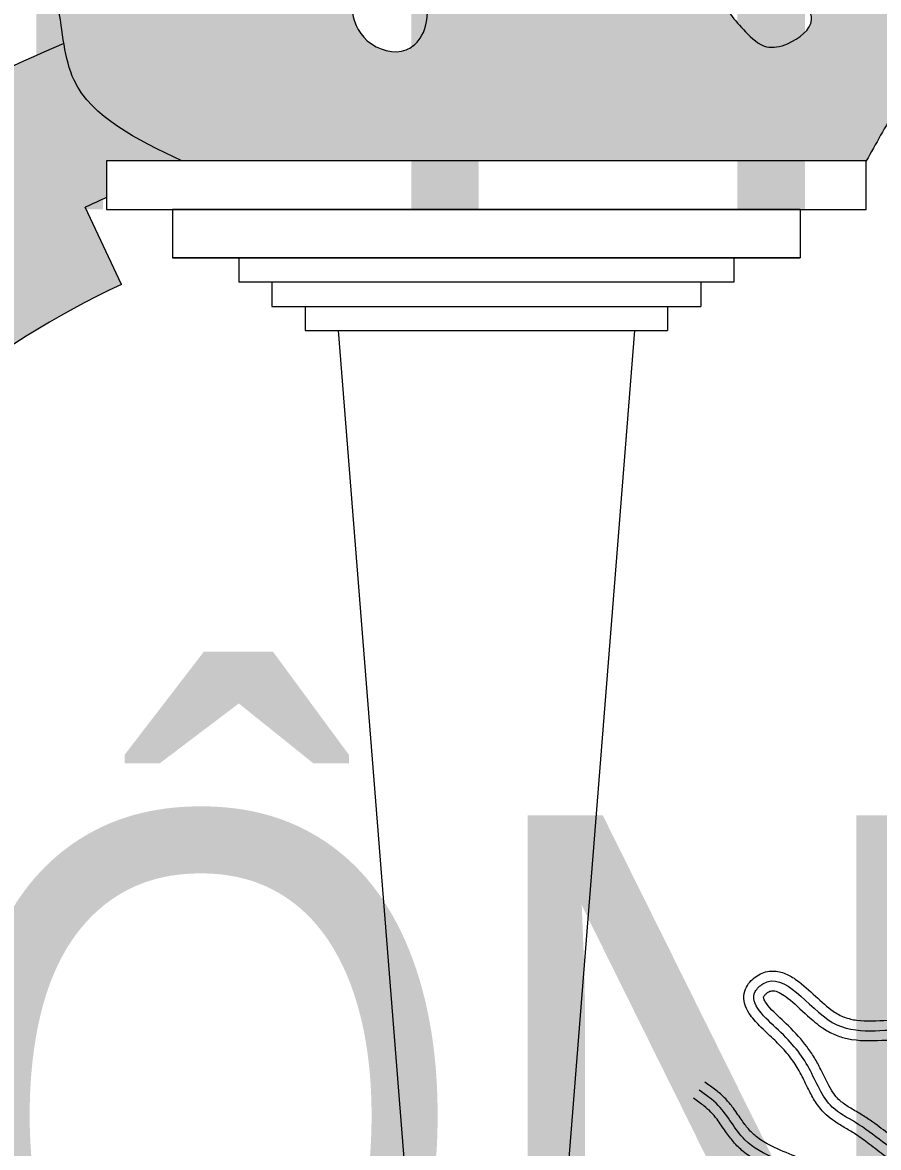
# Model space of a CAD drawing. Header units: inches. Extents: x 1604615 to 1925968, y -294302 to 52467.
# Drawn here: x 1825041 to 1825606, y -260140 to -259397 of the extents above; entities that cross this region are included whole.
import ezdxf

# ---------------------------------------------------------------- set-up
doc = ezdxf.new("R2010")
doc.units = ezdxf.units.IN
doc.header["$LTSCALE"] = 20
doc.header["$MEASUREMENT"] = 0
doc.layers.get('0').update_dxf_attribs({"lineweight": 13})

# ---------------------------------------------------------------- blocks, each defined once
blk = doc.blocks.new('logo DHCT')
h = blk.add_hatch(color=4)
h.set_gradient(color1=(244, 128, 11), one_color=1, tint=1, name='HEMISPHERICAL')
edge = h.paths.add_edge_path()
edge.add_spline(control_points=[(1291.256971102779, 565.8314630986393), (1291.397743773495, 566.0736494978144), (1291.782503929818, 566.7979313616345), (1291.717735514706, 568.0796190849644), (1291.751525743276, 569.6240239000379), (1291.67731970597, 570.9780644276473), (1290.794429601739, 571.9824424088104), (1290.098363126656, 573.2572894307143), (1289.425765793979, 574.7822218471147), (1289.000001375501, 576.6626312993885), (1287.813902719431, 578.3259101321739), (1289.553874777552, 582.3702724232292), (1287.568216538287, 580.8842896512517), (1286.26123242114, 580.8209310791779), (1285.917517365319, 579.4325219462073), (1285.497744688046, 578.1366692566185), (1284.809577011365, 576.8167441246255), (1284.892824014956, 574.888371283874), (1286.561241074657, 573.849515660871), (1287.119388926868, 571.9704428798636), (1287.033716564605, 570.4703621849048), (1287.988915002036, 569.1713637031421), (1286.829013075251, 568.2850816507039), (1285.690568887715, 568.0486413034132), (1284.685580018392, 569.0083004468709), (1283.782987507075, 570.1203337866448), (1283.241067424806, 571.7483813675678), (1282.967822520561, 573.3423306234629), (1283.195205817591, 574.8429743558756), (1283.798721201301, 576.1963796599746), (1284.159213905514, 577.7146870519334), (1284.516712144731, 578.9503168333399), (1286.0904004224, 580.5842373873777), (1285.136112447258, 580.5693116137456), (1284.683308512705, 580.3280886550563), (1283.898134074461, 580.1916348126927), (1283.089071944571, 579.7686888467185), (1281.610651458337, 579.1157612767124), (1282.005564652899, 577.0193257404435), (1280.814081297173, 575.6399162250987), (1280.906949273065, 574.0970384498735), (1281.277569780501, 572.9037123193618), (1281.230286820781, 571.6496969266398), (1280.526091938015, 571.172911440204), (1279.993384326339, 570.9788694595077), (1279.004643429086, 571.0498708669663), (1279.449986670249, 572.3484141145295), (1279.300176810161, 573.3302185496996), (1279.408595661329, 574.4834994496748), (1278.980448921942, 575.8117245824574), (1278.940734846658, 577.2386665276676), (1278.139646040449, 578.5518478853141), (1278.634489798927, 579.8162719644074), (1279.462259730125, 580.8390801978805), (1279.818817540418, 582.3457673758796), (1280.534868713292, 583.4986367966642), (1281.769009122688, 586.0416558502827), (1280.597858705323, 585.6363496252307), (1279.927264644272, 584.9017387808997), (1278.6557804175, 584.9420484991549), (1277.826033184951, 583.9780679302194), (1277.105922928427, 583.2884731995721), (1276.230309853214, 582.4668277170933), (1275.316935400685, 581.2854489586437), (1276.233620074446, 579.939642144014), (1275.826601987598, 578.6118775053453), (1276.394073930213, 577.3122111601738), (1276.168183441313, 576.2275600825415), (1276.857069110076, 574.6695784661672), (1275.556056268309, 574.8340391699262), (1274.854705750402, 575.2150204959482), (1274.108418184739, 575.9697975476024), (1273.499638397177, 577.1529501614775), (1273.529935781886, 578.8025048895051), (1273.480152021391, 580.4632581485225), (1272.899995028158, 582.5041462693478), (1273.678698361739, 584.6756176124388), (1274.63816244232, 586.1485824503711), (1276.447431493908, 588.5100388159631), (1274.433030065704, 587.1069606144199), (1273.247782334125, 587.0394719924429), (1273.02960752678, 586.045762356325), (1272.635582454371, 585.3614877562063), (1271.567130969298, 584.9881823858775), (1271.285121915684, 583.7464923164932), (1270.539813717829, 582.600254661028), (1270.305850671179, 581.296984330065), (1270.729241886737, 579.8564969969268), (1271.181488372984, 578.3615686552205), (1271.604964733501, 576.443069440518), (1270.347452627634, 575.1320650370812), (1270.694683553314, 573.4932521296632), (1271.246964808993, 572.2133807710263), (1271.695594940023, 570.7745171493493), (1271.883741815956, 569.5358266626529), (1271.571138612292, 568.5029597965615), (1270.646876751537, 567.7888935210276), (1269.153681016579, 568.2198607956286), (1268.497915160484, 569.6978065155067), (1269.064752707647, 571.1032783455357), (1269.101037262079, 572.8996114056183), (1269.801539956257, 574.8032786120252), (1269.059957659264, 576.8672329427714), (1269.71257630083, 578.657319161621), (1268.516229914551, 580.1720362407216), (1269.09681151633, 581.5019960285224), (1269.21510334228, 583.133903212015), (1267.445429952144, 584.4983515775093), (1267.885913062556, 586.5860033136678), (1268.725828128991, 590.839362894337), (1267.596575963396, 588.0487165695133), (1266.250930704918, 587.2588380774469), (1265.984261176463, 585.4099540118425), (1265.07569595045, 583.8620927702066), (1265.143656887041, 581.6448309356658), (1266.083272276226, 579.7252378833191), (1265.671471937745, 577.6384180844987), (1265.156574499864, 576.0749519284768), (1266.031552575915, 574.8017566456197), (1265.911483269227, 573.3287759345578), (1265.452286923002, 572.0491326035251), (1264.150922983478, 570.8852510850338), (1262.94078840549, 571.8472097988581), (1261.550374406149, 572.6621513669365), (1262.363428118149, 573.8554464425783), (1263.22292125025, 574.4921813960516), (1263.919355042043, 575.6942965903124), (1265.313041523157, 576.6955465084559), (1264.96359998538, 578.5408658762794), (1264.806612681537, 580.1400207985446), (1264.406142776154, 581.4966480078938), (1262.858290148006, 583.9786467806764), (1263.388683652131, 580.6855322708095), (1262.877769447049, 578.8207690777199), (1260.534525602832, 577.2638230658672), (1258.771172817489, 575.2348404219968), (1255.611942527567, 573.2868451927272), (1256.5016082365, 570.4656952031186), (1256.688930862872, 568.8339405252166), (1256.77393379436, 568.3212250985221)], knot_values=[7.200196502267744, 7.200196502267744, 7.200196502267744, 7.200196502267744, 8.030576183743818, 9.644933403588112, 10.88308528127735, 12.77715700102448, 13.39643635307428, 14.84070363418004, 17.11731679019002, 18.41008453240417, 20.48577240613849, 23.71449316377834, 24.82273821323773, 26.15731934230277, 27.37694044323601, 28.55166318292976, 30.39249605070867, 31.76009041553704, 33.86939070087942, 35.71022356865802, 37.33879322559616, 38.39679097716044, 39.79824395853592, 40.67452932691947, 41.74027754987753, 43.59811301489657, 45.04748740320173, 46.79852693037873, 48.42709168060509, 49.48508943216967, 51.2879917323009, 52.78428673960386, 54.44574357135778, 54.56967382194151, 55.47181960717799, 55.98276070107644, 56.9264398881306, 58.2665544969523, 60.28217977319781, 62.16834233660154, 63.40649421429077, 64.66920661486802, 66.05354417042992, 66.67298213399934, 67.06483932862662, 67.81864999742695, 68.93298619089248, 70.04732238435801, 71.03784289360075, 72.30055841307117, 74.19463188189795, 75.25262650218204, 76.66442584239365, 77.83279543780264, 79.28216516096109, 80.94362598061116, 83.10606724379252, 83.49792443841952, 84.11736240198894, 86.11923501674849, 86.64477726077786, 87.87104739290959, 89.0973112213303, 90.37234133247081, 91.78413588337152, 93.26991912950724, 94.29098019882055, 95.78192230130875, 96.90312379736692, 97.77061773001527, 98.60180328425064, 99.47771122675195, 100.8622560656001, 102.4766189193656, 104.3379739206209, 105.8442846223332, 108.7875115699995, 110.4022833309036, 112.2927146646756, 113.7899082914593, 115.0102753567735, 115.6771283537145, 116.5702211558842, 117.2926680710153, 118.8443861723214, 119.9520278975126, 121.4583420298845, 122.5999091820729, 124.4028091590551, 126.2641641603104, 128.0372066539008, 129.1584120991879, 130.9992496417999, 132.2920126292109, 133.6596061865864, 134.7176008068713, 135.3370387704408, 136.9903712422385, 138.486670768385, 139.6282379205734, 141.3792787090438, 143.8833309127355, 145.3896450451074, 147.7421331162622, 148.9617496812234, 150.5903193381607, 151.7046555316271, 153.6629221753249, 156.1392259307025, 158.8884119694659, 160.592752079401, 161.8509603901772, 163.7506853312952, 165.6504102724124, 167.2066552669907, 170.1729195962689, 171.7449985857631, 173.537426495701, 174.7348123758547, 176.0687352384812, 177.7621246690596, 178.8743819734002, 180.5688307197699, 181.8270453342507, 182.8214792997201, 184.0796876104964, 185.1916584213644, 186.9286915642591, 188.7072537262469, 190.2793265398977, 191.685540287477, 193.5986056743802, 195.3771728009103, 197.912180444993, 199.9629532765491, 203.2696468641203, 206.4151784940367, 209.535613134684, 211.0799681313535, 211.0799681313535, 211.0799681313535, 211.0799681313535], degree=3, periodic=0)
edge.add_spline(control_points=[(1256.77393379436, 568.3212250985221), (1256.864141753243, 567.7771143093948), (1257.374180776207, 565.5227791709956), (1259.783974871292, 564.3662139319965), (1261.645247438314, 563.4729080866089)], knot_values=[0, 0, 0, 0, 1.638921265443163, 7.200196502267747, 7.200196502267747, 7.200196502267747, 7.200196502267747], degree=3, periodic=0)
edge.add_line((1261.645247438314, 563.4729080866088), (1289.905808840446, 563.4729080866089))
edge.add_spline(control_points=[(1289.905808840446, 563.4729080866089), (1290.280361145355, 564.1429749566573), (1290.654913450263, 564.8130418267059), (1291.051849434985, 565.4847832482064)], knot_values=[211.4778790938634, 211.4778790938634, 211.4778790938634, 211.4778790938634, 213.7946137195222, 213.7946137195222, 213.7946137195222, 213.7946137195222], degree=3, periodic=0)
edge.add_arc((1297.383195487083, 568.4419998997688), 6.987923379351802, 202.4258290582619, 205.0361260618594, ccw=False)
edge.add_arc((1292.233342323831, 558.9120865086284), 6.987923379351802, 98.03179792304093, 100.80163869299508, ccw=False)
h = blk.add_hatch(color=4)
edge = h.paths.add_edge_path()
edge.add_line((1241.800541823792, 549.979435636923), (1245.277616620931, 547.3189090448564))
edge.add_arc((1275.560677030542, 523.567017033218), 38.48657066958108, 115.2385236774034, 141.8918701224186, ccw=False)
edge.add_line((1259.150481710969, 558.3796815603428), (1257.651094046275, 561.5604895123888))
edge.add_arc((1275.560677030524, 523.5670170332263), 42.00306076578921, 113.9202647406212, 115.23852367738559, ccw=False)
edge.add_line((1258.529909329445, 561.9624603202424), (1258.529909329445, 563.4729080866088))
edge.add_line((1258.529909329445, 563.4729080866088), (1261.645247438315, 563.4729080866088))
edge.add_spline(control_points=[(1261.645247438314, 563.4729080866089), (1259.783974871292, 564.3662139319965), (1257.374180776207, 565.5227791709956), (1256.864141753243, 567.7771143093948), (1256.77393379436, 568.3212250985221)], knot_values=[0, 0, 0, 0, 5.561275236824584, 7.200196502267747, 7.200196502267747, 7.200196502267747, 7.200196502267747], degree=3, periodic=0)
edge.add_arc((1275.560677030537, 523.5670170332183), 48.53741712302523, 112.7714959483943, 121.3591698831544)
edge.add_line((1250.301744863886, 565.0141786582931), (1253.702232029519, 559.4343489082422))
edge.add_arc((1275.560677030531, 523.5670170332284), 42.00306076579001, 121.3591698831548, 135.9571961743134)
edge.add_line((1245.368009890169, 552.7673588916032), (1239.975648776401, 557.8921259181616))
edge.add_arc((1275.158653897169, 524.4550654665215), 48.53741712302545, 136.4574990775329, 163.8591698831563)
edge.add_line((1228.534519131308, 537.9484311811764), (1234.81129959194, 536.1318849934296))
edge.add_arc((1275.158653897157, 524.4550654665235), 42.00306076578993, 163.8591698831546, 178.4571961743132)
edge.add_line((1233.170819658169, 525.5859454839838), (1225.732911597637, 525.7212937047082))
edge.add_arc((1274.262294526634, 524.8382005582457), 48.53741712302548, 178.9574990775328, 206.3591698831562)
edge.add_line((1230.771390870786, 503.2877444105832), (1236.626359668666, 506.1889774896448))
edge.add_arc((1274.262294526623, 524.8382005582398), 42.00306076579009, 206.3591698831557, 220.957196174314)
edge.add_line((1242.541604454693, 497.3054031149143), (1236.966363475846, 492.3802144397907))
edge.add_arc((1273.342586760938, 524.5151057650728), 48.53741712302524, 221.4574990775332, 248.8591698831567)
edge.add_line((1255.837006281101, 479.2444142192339), (1258.193697425283, 485.3389872029727))
edge.add_arc((1273.342586760935, 524.5151057650618), 42.00306076579039, 248.8591698831555, 263.4571961743138)
edge.add_line((1268.556529203899, 482.7856105997064), (1267.773439622513, 475.3878023996174))
edge.add_arc((1272.882786747202, 523.6555497360533), 48.53741712302576, 263.9574990775325, 272.1355964418185)
edge.add_arc((1281.18802362134, 477.7260269436895), 6.987923379351777, 175.9143334944353, 201.615484181759, ccw=False)
edge.add_arc((1281.18802362134, 478.7217768947974), 6.987923379351775, 163.5896056109025, 184.0856665055647, ccw=False)
edge.add_line((1274.484769111668, 480.695973474232), (1274.448012302367, 481.6816628221979))
edge.add_arc((1272.882786747203, 523.655549736053), 42.00306076580166, 270.07814528328885, 272.13559644181714, ccw=False)
edge.add_line((1272.940074388506, 481.6525280373492), (1272.934103024978, 486.0307029122046))
edge.add_arc((1273.342586760937, 524.5151057650761), 38.48657066958101, 242.7385236774031, 269.3918701224185, ccw=False)
edge.add_line((1255.713737026959, 490.3034150883279), (1254.103001790776, 487.1775176818617))
edge.add_arc((1273.342586760939, 524.5151057650727), 42.00306076580199, 227.5781452832896, 242.73852367739778, ccw=False)
edge.add_line((1245.007993490638, 493.5085268195924), (1247.961443012321, 496.7404901261397))
edge.add_arc((1274.262294526635, 524.8382005582497), 38.48657066958111, 200.2385236774038, 226.8918701224193, ccw=False)
edge.add_line((1238.151859936555, 511.5245746201276), (1234.852475673496, 510.3081182577735))
edge.add_arc((1274.262294526633, 524.8382005582451), 42.00306076580128, 185.0781452832898, 200.238523677398, ccw=False)
edge.add_line((1232.42409995348, 521.120326359916), (1236.785094112503, 521.507858083699))
edge.add_arc((1275.15865389717, 524.4550654665172), 38.48657066958129, 157.7385236773935, 184.3918701224099, ccw=False)
edge.add_line((1239.540693539889, 539.0350867933826), (1236.286306290909, 540.3672527854844))
edge.add_arc((1275.158653897168, 524.455065466522), 42.0030607658012, 142.5781452832907, 157.7385236773989, ccw=False)
at = {"color": 4}
blk.add_line((1259.150481710969, 558.3796815603429), (1257.651094046275, 561.5604895123888), dxfattribs=at)
blk.add_lwpolyline([(1258.529909329445, 561.4720188281269), (1289.905808840446, 561.4720188281269), (1289.905808840446, 563.4729080866089), (1258.529909329445, 563.4729080866089)], close=True, dxfattribs=at)
for points in [[(1287.171942340754, 561.4720188281269), (1261.263775829137, 561.4720188281269)], [(1261.263775829137, 561.4720188281269), (1261.263775829137, 559.471129569645)], [(1287.171942340754, 561.4720188281269), (1287.171942340754, 559.471129569645)], [(1261.263775829137, 559.471129569645), (1287.171942340754, 559.471129569645)], [(1287.171942340754, 559.471129569645), (1261.263775829137, 559.471129569645)], [(1263.997642328829, 559.471129569645), (1263.997642328829, 558.470684940404)], [(1284.438075841062, 559.471129569645), (1284.438075841062, 558.470684940404)], [(1284.438075841062, 558.470684940404), (1263.997642328829, 558.470684940404)], [(1265.364575578675, 558.470684940404), (1265.364575578675, 557.470240311163)], [(1283.071142591216, 558.470684940404), (1283.071142591216, 557.470240311163)], [(1265.364575578675, 557.470240311163), (1283.071142591216, 557.470240311163)], [(1266.73150882852, 557.470240311163), (1266.73150882852, 556.469795681922)], [(1281.704209341371, 557.470240311163), (1281.704209341371, 556.469795681922)], [(1266.73150882852, 556.469795681922), (1281.704209341371, 556.469795681922)], [(1268.098442078366, 556.469795681922), (1271.436307520267, 514.494762679541)], [(1280.337276091525, 556.469795681922), (1276.999410649624, 514.494762679541)]]:
    blk.add_lwpolyline(points, dxfattribs=at)
for centre, radius, start, end in [((1275.560677030538, 523.5670170332189), 48.53741712302538, 112.7714959483981, 121.3591698831563), ((1275.560677030531, 523.5670170332284), 42.00306076579, 113.9202647406242, 115.2385236773882), ((1275.560677030539, 523.5670170332168), 38.48657066958112, 115.2385236774014, 141.8918701224118)]:
    blk.add_arc(centre, radius, start, end, dxfattribs=at)
for points in [[(1261.645247438314, 563.4729080866089), (1257.194763152686, 566.8077202077172), (1256.527190064305, 569.9202101968738), (1256.304662731273, 573.0327001860312), (1258.529909329445, 575.2559066119227), (1260.977674349934, 577.4791180023565), (1262.535338949009, 578.8130408649829), (1263.20291203739, 581.2585694228262), (1263.20291203739, 583.0371365493563), (1264.315530881118, 581.480891554778), (1264.760585547182, 580.1469637276093), (1264.983103969498, 578.590718733031), (1264.983103969498, 576.8121565710433), (1263.87048512577, 575.4782287438745), (1263.20291203739, 574.5889451806095), (1262.312820526694, 573.6996616173444), (1261.86776586063, 572.8103780540794), (1262.757866282042, 571.9210944908134), (1264.315530881118, 571.2541330595002), (1265.205631302531, 571.9210944908134), (1265.873204390911, 573.4773444499349), (1265.873204390911, 574.8112673125613), (1265.428158635563, 575.9228730077782), (1265.650677057878, 577.701435169766), (1265.873204390911, 579.2576851288866), (1265.205631302531, 582.1478529860913), (1265.205631302531, 583.7040979806695), (1265.873204390911, 585.4826651071996), (1266.54077747929, 587.2612322337307), (1267.430868989986, 588.1505157969957), (1268.311247819266, 589.6098678200831), (1267.939457067516, 586.8859376608013), (1267.939457067516, 584.4096339054238), (1269.054811501331, 582.8000399396085), (1269.054811501331, 581.685703746142), (1268.806959910881, 580.0761048157844), (1269.302672002498, 578.9617735868612), (1269.302672002498, 576.6092855157065), (1269.550523592947, 575.1235022695716), (1269.178741751915, 572.6472034787364), (1268.930881250748, 570.9137938286974), (1268.683029660299, 569.7994576352319), (1269.302672002498, 568.4374900733199), (1270.913738527928, 568.0660430206506), (1271.409450619544, 568.4374900733199), (1271.781232460577, 569.4280105825626), (1271.657311120711, 570.7899781444746), (1271.285520368961, 572.0281250576206), (1270.665878026762, 573.7615396722019), (1270.541956686896, 574.8758758656675), (1271.285520368961, 576.4854698314837), (1271.161599029095, 578.3426951657455), (1270.665878026762, 580.0761048157844), (1270.418026436312, 581.19044100925), (1270.665878026762, 582.6762242553848), (1271.161599029095, 583.6667447646275), (1271.905162711161, 585.0287073619972), (1272.524805053359, 585.4001544146665), (1273.020517144975, 586.1430435554628), (1273.268377646141, 586.7621219765786), (1274.383732079956, 587.2573797489283), (1275.74693810422, 587.8764581700441), (1274.755513920989, 586.2668592396856), (1273.888019988341, 584.9048966423168), (1273.144447395558, 582.0571458342699), (1273.392307896725, 580.5713675526765), (1273.516229236591, 578.7141422184147), (1273.640159487174, 577.1045432880571), (1274.259801829373, 575.8663963749102), (1274.879444171572, 575.2473179537944), (1275.623016764355, 574.8758758656675), (1276.490510697003, 574.8758758656675), (1276.36658044642, 575.9902070945907), (1276.242659106553, 577.4759903407264), (1275.994798605387, 578.4665108499682), (1275.994798605387, 579.952294096104), (1275.623016764355, 581.3142566934728), (1276.242659106553, 582.4285928869392), (1277.110153039202, 583.2952977119583), (1277.977655882567, 584.1620025369773), (1278.3494377236, 584.5334495896475), (1280.208364750197, 585.2763387304437), (1280.704076841813, 585.647785783113), (1281.075858682845, 585.7716014673358), (1280.58014659123, 583.6667447646275), (1279.836573998448, 582.1809615184927), (1279.340861906832, 580.818998921123), (1278.721219564633, 579.8284784118803), (1278.3494377236, 578.4665108499682), (1278.721219564633, 577.4759903407264), (1279.093010316382, 575.6187650064637), (1279.340861906832, 574.3806131287754), (1279.340861906832, 573.3900926195327), (1279.340861906832, 572.2757564260671), (1279.340861906832, 571.1614202326016), (1280.084434499614, 571.0376045483779), (1280.456216340647, 571.1614202326016), (1280.951928432263, 571.5328672852709), (1281.199788933429, 572.8948348471829), (1280.951928432263, 574.1329817603289), (1280.951928432263, 575.3711336380181), (1281.695501025045, 577.1045432880571), (1282.067282866077, 579.0855843065417), (1283.182637299892, 579.8284784118803), (1284.050140143258, 580.1999205000072), (1284.545852234874, 580.3237361842309), (1285.413346167522, 580.5713675526765), (1285.537276418106, 580.5713675526765), (1284.79371273604, 579.0855843065417), (1284.174070393841, 577.723621709172), (1283.678358302225, 575.9902070945907), (1283.306567550475, 574.9996865853489), (1283.058715960027, 573.3900926195327), (1283.306567550475, 571.6566829694937), (1283.802279642091, 570.2947154075816), (1284.917634075906, 568.8089371259891), (1285.785136919272, 568.1898587048734), (1286.652630851921, 568.3136743890971), (1287.644063945869, 569.3041948983398), (1287.27227319412, 570.2947154075816), (1287.02442160367, 571.9043143379401), (1286.404779261471, 573.6377239879791), (1285.04156432649, 575.2473179537944), (1284.917634075906, 576.6092855157065), (1285.537276418106, 578.3426951657455), (1285.909067169855, 579.457031359211), (1286.404779261471, 580.5713675526765), (1287.644063945869, 581.0666253250272), (1288.635488129101, 581.5618880619193), (1288.387627627935, 578.3426951657455), (1289.007269970133, 576.36165414726), (1289.379060721883, 575.1235022695716), (1290.246554654531, 573.0186455668634), (1290.990127247314, 571.7804986537164), (1291.361909088346, 571.2852359168244), (1291.733690929379, 569.4280105825626), (1291.733690929379, 568.1898587048734), (1291.609769589513, 566.5802647390581), (1291.11404858718, 565.5897442298153), (1289.905808840446, 563.4729080866089)], [(1243.95961297272, 526.0105118307117), (1249.368614164085, 523.1495404465984), (1251.277672883936, 519.6527948857154), (1254.141265419072, 519.0170207089448), (1258.913916674059, 518.3812514967155), (1260.822975393911, 517.7454773199449), (1260.822975393911, 514.8845059358325), (1260.186616546816, 513.9308471529473), (1259.232091642248, 513.295077940719), (1258.913916674059, 508.5267889908362), (1259.550266610437, 506.3015868189511), (1259.868441578627, 505.0300434299522), (1258.913916674059, 502.8048412580681), (1259.868441578627, 500.5796390861831), (1259.550266610437, 497.4007830959561), (1258.913916674059, 495.8113501363002), (1257.323032922396, 494.8576963179573), (1258.277557826964, 493.5861529289584), (1258.913916674059, 492.6324941460732), (1260.504800425722, 491.9967199693026), (1264.641092833614, 493.904037535073), (1266.231976585276, 495.1755809240719), (1269.095569120411, 495.1755809240719), (1272.277327713019, 496.4471243130718), (1274.822745279966, 498.354436914299), (1277.686337815101, 501.5332978690683), (1279.277221566764, 504.3942692531816), (1281.186280286616, 505.3479280360659), (1285.640747662697, 508.2089043847216), (1286.913456446169, 510.7519911627203), (1288.504340197832, 513.6129625468327), (1288.504340197832, 516.473933930946), (1291.049757764779, 519.6527948857154), (1293.913341389197, 517.7454773199449), (1297.095108892522, 517.7454773199449), (1298.049642707806, 518.3812514967155), (1297.413283860711, 519.6527948857154), (1296.776933924333, 520.2885640979437), (1295.186050172671, 520.6064536686006), (1293.595166421008, 521.2422228808289), (1291.686107701157, 522.1958816637141), (1289.458874013116, 523.7853096588276), (1288.504340197832, 524.4210838355982), (1287.549815293264, 526.0105118307117), (1286.277106509792, 527.5999398258252), (1285.322572694508, 529.189372785481), (1285.640747662697, 529.5072573915957), (1288.504340197832, 527.9178293964812), (1291.686107701157, 527.5999398258252), (1293.595166421008, 526.9641706135969), (1294.867875204482, 526.0105118307117), (1297.095108892522, 525.3747426184834), (1298.685992644184, 524.7389684417119), (1299.640526459469, 524.1031992294836), (1300.913226332225, 523.7853096588276), (1301.549585179321, 522.1958816637141), (1301.549585179321, 521.2422228808289), (1300.913226332225, 522.5137662698278), (1300.913226332225, 524.4210838355982), (1302.504110083887, 525.6926272245971), (1303.776818867361, 526.0105118307117), (1304.731352682645, 526.3283964368254), (1305.367702619023, 526.6462860074823), (1306.958586370685, 528.2357140025958)], [(1289.976810636399, 519.2124246675155), (1287.886061195318, 521.4997684401885), (1286.154209902368, 522.2862561912032), (1284.894680069183, 523.0727389776764), (1283.792593692826, 524.4884129578693), (1283.005394230123, 525.1175991870466)]]:
    blk.add_spline(points, degree=3, dxfattribs=at)
for points, knots in [([(1297.661421335302, 518.5068153649498), (1297.66198873344, 518.5129906169075), (1297.661045522359, 518.5467763646146), (1297.620511940293, 518.6598673593334), (1297.582473745063, 518.7359451060078), (1297.478575238562, 518.9031900029017), (1297.413275830686, 518.9946386913085), (1297.266305771733, 519.1868651603576), (1297.184004330307, 519.287974418108), (1296.972225898789, 519.5492219011398), (1296.860325299735, 519.6875129114765), (1296.694288841836, 519.8505503418327), (1296.634381780397, 519.8984745716419), (1296.517448607516, 519.9687316590555), (1296.448662178002, 519.9980038867271), (1296.283251946537, 520.0476971326549), (1296.187773564421, 520.0674107203935), (1295.86176208138, 520.1170060094688), (1295.600167665598, 520.1326145785979), (1295.155059344416, 520.1941397290133), (1294.979071845976, 520.2296505270285), (1294.650937730332, 520.3224939827261), (1294.494495905038, 520.3786187215088), (1294.043400557378, 520.5621127504284), (1293.766684792964, 520.7040530250862), (1293.29021970924, 520.9377426724126), (1293.080441077138, 521.0351030045216), (1292.650310008082, 521.2343508457924), (1292.432343819882, 521.33540106809), (1291.949144712587, 521.5745153033029), (1291.683046264306, 521.7165253463996), (1291.168874883226, 522.0380819557722), (1290.927238672464, 522.2119531021709), (1290.466833299823, 522.5578567740303), (1290.247529284149, 522.729801271589), (1289.845524209186, 523.0329430802759), (1289.66270767812, 523.166225043853), (1289.340443426237, 523.3808057307581), (1289.204499571212, 523.4635087831715), (1288.90766816912, 523.6366691088916), (1288.749973030079, 523.7270389628953), (1288.477866841231, 523.9106239082415), (1288.363288457871, 523.9965333458974), (1288.098508499137, 524.2395248394047), (1287.966551175776, 524.4025312715711), (1287.741544064737, 524.7354664936539), (1287.646367956137, 524.9072326154226), (1287.450240141794, 525.2890339488429), (1287.353995267473, 525.4977191347415), (1287.152384337227, 525.896372168434), (1287.045952780201, 526.0793530080634), (1286.802923992259, 526.4345558586721), (1286.668082411202, 526.604898465299), (1286.378778730301, 526.9282189699105), (1286.231074099934, 527.0794021915511), (1285.893203135985, 527.4035427554423), (1285.693053404178, 527.5818202183315), (1285.344419025757, 527.9336048402921), (1285.1942562421, 528.0993414209313), (1284.991838566697, 528.411929259932), (1284.922527371146, 528.5478067184724), (1284.850757537538, 528.8303176597076), (1284.840281547582, 528.9721785532168), (1284.888838804112, 529.2298602035642), (1284.936566587498, 529.345355318076), (1285.062621836897, 529.5418503468197), (1285.136783029257, 529.6237739755054), (1285.296219069605, 529.7681627150811), (1285.381895415884, 529.8303004295618), (1285.651117578523, 529.9824774399376), (1285.849206061564, 530.0348504744205), (1286.230919012393, 530.0383192880026), (1286.410767452383, 529.9929763751451), (1286.738144959352, 529.8562321593804), (1286.888110656595, 529.7649350353591), (1287.306126095195, 529.4665539344735), (1287.559731161043, 529.2279359614504), (1288.05854686316, 528.7669988567378), (1288.303164920117, 528.5448122767276), (1288.698072934995, 528.2680072989446), (1288.851250626804, 528.1876143670369), (1289.17354963164, 528.0686053193531), (1289.339832859093, 528.0305945330999), (1289.907107382125, 527.955669138653), (1290.342124515567, 527.9837351189552), (1291.084163661637, 528.0181118784307), (1291.370222734621, 528.0277935640216), (1292.323974932339, 527.970326334284), (1292.98195834591, 527.7889153225179), (1293.759218749173, 527.3515170121863), (1293.946185947651, 527.2216329801835), (1294.28497954666, 526.9587575070193), (1294.441138095762, 526.8258580802741), (1294.727060227517, 526.5960391273459), (1294.857769013713, 526.4969505305024), (1295.089319663449, 526.3502367943637), (1295.191801161423, 526.2961104577593), (1295.41415663263, 526.1978500321218), (1295.531721010042, 526.154803024494), (1295.901418932296, 526.039093987627), (1296.170540648407, 525.9802508911316), (1296.893101979284, 525.8349660908557), (1297.366890680536, 525.7477238228456), (1298.032070574173, 525.5303244884734), (1298.234665882754, 525.4515400802875), (1298.573269780002, 525.2873661373502), (1298.711833545537, 525.2101881485802), (1298.952798490585, 525.0529858011624), (1299.054333313875, 524.9770894817768), (1299.239980623566, 524.8337058275076), (1299.326397409186, 524.7650836278564), (1299.532791153198, 524.6136444129115), (1299.647342328734, 524.5416651131977), (1299.822954379839, 524.4683867670451), (1299.891664165403, 524.4475154011581), (1300.051976921273, 524.4098377609098), (1300.140845992833, 524.3939526441847), (1300.29835164352, 524.3680941364906), (1300.3640533373, 524.35785030015), (1300.431456570152, 524.3465074894408)], [101.4516425426248, 101.4516425426248, 101.4516425426248, 101.4516425426248, 101.7718191127803, 101.7718191127803, 102.0919956829359, 102.0919956829359, 102.4121722530914, 102.4121722530914, 102.7506494556498, 102.7506494556498, 103.2958565590845, 103.2958565590845, 103.6478253917282, 103.6478253917282, 103.9997942243719, 103.9997942243719, 104.3517630570156, 104.3517630570156, 105.091805812641, 105.091805812641, 105.5442948235965, 105.5442948235965, 105.9967838345519, 105.9967838345519, 106.9017618564628, 106.9017618564628, 107.6094394929882, 107.6094394929882, 108.3171171295136, 108.3171171295136, 109.1807385019967, 109.1807385019967, 110.0443598744797, 110.0443598744797, 110.8794079935348, 110.8794079935348, 111.5785109339942, 111.5785109339942, 112.0910902694127, 112.0910902694127, 112.6036696048312, 112.6036696048312, 112.9764000454375, 112.9764000454375, 113.506739250018, 113.506739250018, 114.0370784545984, 114.0370784545984, 114.7051829999646, 114.7051829999646, 115.4512191926384, 115.4512191926384, 116.1972553853122, 116.1972553853122, 116.8216197524768, 116.8216197524768, 117.4516617398743, 117.4516617398743, 117.9598780883496, 117.9598780883496, 118.2982526187844, 118.2982526187844, 118.5747428478059, 118.5747428478059, 118.7979050044881, 118.7979050044881, 119.0210671611703, 119.0210671611703, 119.2442293178524, 119.2442293178524, 119.6864715300562, 119.6864715300562, 120.1287137422599, 120.1287137422599, 120.5709559544637, 120.5709559544637, 121.4162191777725, 121.4162191777725, 122.2614824010814, 122.2614824010814, 122.8664747670265, 122.8664747670265, 123.4714671329715, 123.4714671329715, 124.8324175727285, 124.8324175727285, 125.6338917370431, 125.6338917370431, 127.4214337692844, 127.4214337692844, 128.0217311435572, 128.0217311435572, 128.62202851783, 128.62202851783, 129.1626248531515, 129.1626248531515, 129.5911186217534, 129.5911186217534, 130.0196123903553, 130.0196123903553, 130.8765999275591, 130.8765999275591, 132.2145966340544, 132.2145966340544, 132.8091420039467, 132.8091420039467, 133.2348292674845, 133.2348292674845, 133.5731076310605, 133.5731076310605, 133.9113859946366, 133.9113859946366, 134.4175024200962, 134.4175024200962, 134.6991125156078, 134.6991125156078, 134.9807226111194, 134.9807226111194, 135.1698265171756, 135.1698265171756, 135.1698265171756, 135.1698265171756]), ([(1243.85812178759, 525.6154976126254), (1244.167767382953, 525.5359402270819), (1244.475713711256, 525.4568071298187), (1245.384714297234, 525.210556314755), (1245.97091937642, 525.0343204203506), (1247.003424682168, 524.6273902795314), (1247.456998372387, 524.4029091607441), (1248.147953094421, 523.9324959837082), (1248.410999243191, 523.7076722775407), (1248.810317084032, 523.2577417298487), (1248.960265408857, 523.0490892765243), (1249.227557600666, 522.5753336220499), (1249.347633077862, 522.3087631330717), (1249.651247980412, 521.5728090957973), (1249.826346358147, 521.0817198732326), (1250.217499348707, 520.2715171966933), (1250.412858608723, 519.9382480938549), (1250.798654249108, 519.5150888674623), (1250.940034743634, 519.388645037741), (1251.252601622454, 519.1742882427284), (1251.419549025853, 519.0877167207848), (1252.031210557524, 518.8367335239678), (1252.507226764671, 518.7546724688106), (1253.318790188567, 518.6650490769132), (1253.655754021577, 518.6437857350857), (1254.437946051987, 518.5866550675545), (1254.871143433227, 518.5440239584027), (1255.724459061257, 518.442690977149), (1256.142314758003, 518.3846343785963), (1256.914965508721, 518.2705257037093), (1257.268143929983, 518.2158668498865), (1257.940571494901, 518.1126791562489), (1258.256686047152, 518.064502208458), (1258.95270093084, 517.9629388329173), (1259.341848486825, 517.9157338389894), (1259.914054248747, 517.7918755772961), (1260.12435032954, 517.7255975669349), (1260.380704382701, 517.5922681809299), (1260.458337655937, 517.5358546485468), (1260.576121785949, 517.4144493932413), (1260.624638488642, 517.3413323860248), (1260.706016204811, 517.1578154620302), (1260.737443782514, 517.0483331304112), (1260.801105736051, 516.6503470146622), (1260.785381231248, 516.3076546751691), (1260.665879767155, 515.66893598279), (1260.578629047518, 515.3745499724255), (1260.385793302434, 514.8860101088796), (1260.289461559297, 514.6906305801579), (1260.111671092733, 514.4323369907102), (1260.038230026955, 514.346328632078), (1259.892077120935, 514.2127869883462), (1259.818743848675, 514.1582916743877), (1259.646475855276, 514.0448211399596), (1259.549865612442, 513.9876122916903), (1259.306448830693, 513.8424419959666), (1259.154466655458, 513.7516936378063), (1258.858115450504, 513.5212409647365), (1258.725873200437, 513.3870387927946), (1258.504931019829, 513.0976973335052), (1258.414438524832, 512.9415234862188), (1258.149207815359, 512.3469002821423), (1258.078139150717, 511.8696765824608), (1258.064371924545, 510.8908517200549), (1258.122635734194, 510.3862850938107), (1258.292264993701, 509.3967712651731), (1258.404182906937, 508.9118170201546), (1258.58709341221, 508.1354993976533), (1258.661888279648, 507.8215569359062), (1258.823965848214, 507.2039507086774), (1258.911210536293, 506.9006907019404), (1259.066822561826, 506.4341325159957), (1259.124474571084, 506.2728677763265), (1259.247320762341, 505.9519283654826), (1259.30869633967, 505.7982677296168), (1259.402883681437, 505.5185443541536), (1259.436900565914, 505.3917261785277), (1259.464451505842, 505.1991493456438), (1259.467342445231, 505.127033327919), (1259.456071538907, 504.9935353436288), (1259.441064970957, 504.9219374992471), (1259.359842228003, 504.6675679055808), (1259.25000190138, 504.463282856683), (1258.989107650696, 504.0278718193055), (1258.839414016693, 503.797464378953), (1258.648997528756, 503.4048451695501), (1258.589419607597, 503.2579156165401), (1258.517362457512, 502.9679157469209), (1258.499983873996, 502.8246988780962), (1258.508333746101, 502.5478871592812), (1258.53142979444, 502.414864493964), (1258.642997026075, 502.0058296911682), (1258.77428467154, 501.7530742995682), (1259.047641830599, 501.2734152428587), (1259.191567666989, 501.0461326197513), (1259.380508450745, 500.6942306044429), (1259.442247650654, 500.5627379167704), (1259.572402329829, 500.1909883540023), (1259.600678757264, 499.9356416655017), (1259.578198847486, 499.3818684279354), (1259.525776785903, 499.0852056684917), (1259.383227530735, 498.458310762533), (1259.293471449678, 498.1285942386901), (1259.174024784317, 497.6046899692071), (1259.137536068524, 497.4168809787469), (1259.074835049527, 497.0673392550003), (1259.04526083013, 496.9040823138467), (1258.971151017199, 496.6185590197042), (1258.927316581216, 496.496126378123), (1258.816615576656, 496.2905770416444), (1258.751552115624, 496.2067499990102), (1258.569750463866, 496.0555085392348), (1258.429242947252, 495.9746403242578), (1258.10424378585, 495.8216551087589), (1257.921884961207, 495.7489336839603), (1257.60833681887, 495.6127863090711), (1257.475160124656, 495.5519405201937), (1257.263507704981, 495.4223812734076), (1257.180193948799, 495.3631187065874), (1257.045035912134, 495.2178206065142), (1256.990071198429, 495.1408452026792), (1256.925630669748, 494.971597284865), (1256.91086979079, 494.8864939539442), (1256.912756296657, 494.7321482254511), (1256.926889939065, 494.6618747568497), (1256.984428797419, 494.4796187913769), (1257.041015054688, 494.3844845468647), (1257.164478834111, 494.2070307428701), (1257.233163797261, 494.12512698607), (1257.449667907492, 493.8832838042593), (1257.609049913487, 493.7267722874503), (1257.836308675927, 493.4816604212273), (1257.91387345388, 493.3923130883063), (1258.041743532371, 493.2206791754544), (1258.098434490473, 493.1316178921718), (1258.227268501144, 492.9166416770469), (1258.298311132123, 492.7874291330838), (1258.445470938979, 492.5613499120477), (1258.513732097345, 492.4666866733767), (1258.74119498422, 492.215182632049), (1258.915490162825, 492.0839292082095), (1259.286562855459, 491.8748854972619), (1259.485298480301, 491.795033224705), (1260.00605919697, 491.6399505513753), (1260.334679104823, 491.5914996339221), (1260.970367565557, 491.5671393159994), (1261.280767644405, 491.5921717127303), (1262.446621946136, 491.8102128435984), (1263.227392735082, 492.2267482984498), (1264.225543760461, 492.9755384204077), (1264.508559399787, 493.2182676306767), (1265.021403879772, 493.6994843688877), (1265.249641074672, 493.9366858079972), (1265.684340697087, 494.3530958616356), (1265.893625977423, 494.5326203850389), (1266.199756833309, 494.7194842239275), (1266.29925767686, 494.767878168478), (1266.503726357866, 494.8382490565012), (1266.614489229093, 494.8625479246007), (1267.028917474398, 494.9142834375764), (1267.378593689231, 494.8916332684082), (1268.135062505664, 494.815807169823), (1268.540959342623, 494.7637122950586), (1269.191650457542, 494.765743362031), (1269.425316811745, 494.7857393267026), (1269.876130851577, 494.8605059240125), (1270.095879148806, 494.9146936553), (1270.73806995452, 495.1163642622112), (1271.143409662232, 495.3026486143533), (1271.892111675384, 495.7112589167137), (1272.237436498901, 495.9303836999248), (1272.902812043471, 496.373501331767), (1273.225978434831, 496.6008359692723), (1274.049241391873, 497.2061301634623), (1274.53862585462, 497.5923049103922), (1275.767234503506, 498.6034729019941), (1276.5188348839, 499.2544441027748), (1277.398090539792, 500.3170296707455), (1277.620221938345, 500.6210875550789), (1277.98296342453, 501.2109006182283), (1278.129561519049, 501.4934199540675), (1278.389812874109, 502.0568987303511), (1278.507206763009, 502.3384093712084), (1278.763008520507, 502.9203784934327), (1278.901880845203, 503.2159289725012), (1279.205992193359, 503.7201169125652), (1279.368368028144, 503.9303571086255), (1279.746999004697, 504.2654555429717), (1279.982667678237, 504.407519158589), (1280.523959293413, 504.6647068757285), (1280.828244447504, 504.779313312513), (1281.484888113235, 505.0237938278858), (1281.833450307674, 505.1562032688084), (1282.519277616108, 505.4387553909326), (1282.859472985066, 505.5892178497248), (1283.854244736622, 506.0800690018102), (1284.483734712906, 506.4595994171351), (1285.298757676269, 507.1594154789246), (1285.547871303311, 507.4131089537668), (1285.932555702074, 507.9008781776607), (1286.079665159222, 508.1255671609807), (1286.337060722952, 508.5838302058171), (1286.450118634251, 508.8182379453614), (1286.703371322023, 509.3720188718502), (1286.838809125013, 509.6916286988712), (1287.093670676604, 510.2299985773087), (1287.207181412943, 510.4508812490849), (1287.465937077551, 510.8855141225371), (1287.611109666139, 511.1033895908913), (1288.035771956201, 511.7278999000607), (1288.326703213103, 512.1385133182084), (1288.670000214794, 512.8007425451141), (1288.768575951333, 513.0286773694598), (1288.895243918908, 513.458161212238), (1288.931637166428, 513.657297852707), (1288.96502289533, 514.0450743569436), (1288.964646716025, 514.235967077627), (1288.935222265558, 514.9239487635265), (1288.863638731796, 515.4059080013557), (1288.870563238881, 516.1241469484105), (1288.891141916032, 516.3599320096827), (1288.992580686659, 516.8507834002957), (1289.071435854115, 517.1046390787046), (1289.354358698637, 517.7968486065446), (1289.609169369882, 518.2221093681433), (1290.099706747686, 518.7964716459203), (1290.323061368872, 518.9876199540288), (1290.653093683721, 519.1719802878171), (1290.769007920428, 519.2144944914941), (1290.97992121008, 519.2526455369539), (1291.071109709585, 519.2500587980852), (1291.283770474507, 519.1993863196669), (1291.403188647354, 519.149356753067), (1291.662112892632, 519.000572335314), (1291.800862315519, 518.9023825474878), (1292.275681907132, 518.527232201105), (1292.632318140765, 518.1842912016709), (1293.245403235923, 517.6886308678944), (1293.482087307734, 517.5159133178282), (1293.993573000734, 517.2371924763918), (1294.259143510606, 517.136549384517), (1295.047254959154, 516.9488704422273), (1295.58130347716, 516.9569134582526), (1296.37064990728, 517.098512330659), (1296.622086771356, 517.1622354789495), (1297.052750477581, 517.2963265755474), (1297.2295440855, 517.357313504528), (1297.594737515461, 517.5006183394512), (1297.779490947733, 517.5824477542116), (1298.064834909821, 517.7630032891732), (1298.174365175787, 517.847081172755), (1298.327551416885, 518.0281136112447), (1298.380108305518, 518.1083067519008), (1298.455674950894, 518.2945278866372), (1298.474950295262, 518.3970306708896), (1298.479210878135, 518.5866432884293), (1298.466181594061, 518.6760115974874), (1298.401890757033, 518.9305742822199), (1298.326598367154, 519.0797515715859), (1298.155341350088, 519.3629255825902), (1298.057572342414, 519.496432420346), (1297.879305138077, 519.7262942119632), (1297.799155798927, 519.8243899552631), (1297.575148271745, 520.1008939602062), (1297.429001095373, 520.2876543496541), (1297.157437745214, 520.5254258829783), (1297.066709804834, 520.5929095739973), (1296.866647356612, 520.7070244888737), (1296.763623996352, 520.7506624803802), (1296.396958223492, 520.8730622809771), (1296.134243420559, 520.9033392267555), (1295.700300119685, 520.9485015340792), (1295.522029862708, 520.9643668433296), (1295.248463953186, 521.0076299206721), (1295.144475098523, 521.0306306488233), (1294.933182505147, 521.0902761549787), (1294.828261839401, 521.126176715205), (1294.512557177353, 521.2484491326718), (1294.30089938489, 521.3496636387322), (1293.885965014751, 521.5538499471473), (1293.680880113447, 521.6545594893527), (1293.276193956016, 521.8439290116829), (1293.075460126211, 521.9356434018309), (1292.597526928648, 522.1611502385956), (1292.324811099866, 522.2960625651616), (1291.860411672292, 522.5625774577643), (1291.66333121569, 522.6918829554514), (1291.266692627092, 522.9744240651927), (1291.069097879164, 523.1256442024226), (1290.642906989577, 523.4530289937487), (1290.413380788846, 523.6300687859801), (1290.03292142825, 523.9002687553101), (1289.889917115875, 523.9971431183171), (1289.579928664701, 524.1912269660679), (1289.416247907533, 524.2829431878919), (1289.121342160614, 524.4590693887584), (1288.988111790258, 524.5452589234119), (1288.796559482645, 524.701725543421), (1288.728621873775, 524.7692454116773), (1288.594899702997, 524.9293932195636), (1288.531392097655, 525.0195032129499), (1288.314788491853, 525.3676913822825), (1288.177816847158, 525.6690985780131), (1287.945444934634, 526.1381192538591), (1287.857784470969, 526.3034799248311), (1287.669540626853, 526.6152951869927), (1287.568762134288, 526.7645643648452), (1287.24128656847, 527.2013119718966), (1286.990114779234, 527.4769843549781), (1286.466648796894, 527.9864393436983), (1286.207410496565, 528.2141295596848), (1285.896228419617, 528.5421171158641), (1285.803924617763, 528.6549960022339), (1285.701917398696, 528.8194096873045), (1285.679050595121, 528.8777963005691), (1285.66518342482, 528.9425614196747), (1285.666633681011, 528.9552822499858), (1285.671747018535, 528.976742726656), (1285.674307184968, 528.9862785365215), (1285.707898499096, 529.0349039891693), (1285.738372211277, 529.0692120133949), (1285.8091015344, 529.130724144054), (1285.848274054502, 529.1576379585033), (1285.914431869142, 529.1934551842495), (1285.943346530347, 529.204280466409), (1286.022823220615, 529.224253111426), (1286.071932165169, 529.2251396491247), (1286.20337426336, 529.1973668785981), (1286.284374200233, 529.1661646189172), (1286.468971603212, 529.0631393619864), (1286.571748623704, 528.9919355503347), (1286.924996517465, 528.7131694594856), (1287.19651035216, 528.4480312424454), (1287.680486444095, 528.0124214448584), (1287.883203103204, 527.8394645764337), (1288.262043271967, 527.5807273225298), (1288.43308427568, 527.485579794334), (1288.774673284511, 527.3402767996367), (1288.946824864951, 527.287363897584), (1289.613121743654, 527.1401463275197), (1290.094283715458, 527.1550475898428), (1290.858783569911, 527.1906183078289), (1291.157778587406, 527.2087779507784), (1291.678538742102, 527.1977455970227), (1291.905999361387, 527.1743817963105), (1292.357772952482, 527.0838294623928), (1292.578678274878, 527.0177286392689), (1293.008875554734, 526.8415710479567), (1293.215279898515, 526.7311138559105), (1293.604904346123, 526.4627367311667), (1293.799959755016, 526.297430901976), (1294.184804830416, 525.9838634766887), (1294.370733514887, 525.8370470752191), (1294.726208040071, 525.6170277137803), (1294.881671017632, 525.5385616555427), (1295.193009745805, 525.4080869179639), (1295.350830494175, 525.3544253779494), (1295.825261538169, 525.2159492487666), (1296.142944736808, 525.1531608440249), (1296.863224212463, 525.0105186559407), (1297.256426181572, 524.9291977487937), (1297.793411867271, 524.7481297529636), (1297.961332588724, 524.6800639976441), (1298.222329935193, 524.5487241488922), (1298.321240614716, 524.4919317361058), (1298.518119761879, 524.3615665793315), (1298.620589301905, 524.2817306081805), (1298.848158504322, 524.1046225529882), (1298.971073627502, 524.0089907098211), (1299.206557409261, 523.8585152836495), (1299.309894058876, 523.8005450710028), (1299.520728547837, 523.7093223824243), (1299.623787651226, 523.6757802718543), (1299.819769138165, 523.6248233336456), (1299.915250239716, 523.605993030605), (1300.111693357871, 523.5713784019605), (1300.211417578488, 523.5564580186764), (1300.302449091682, 523.5410573536305)], [0, 0, 0, 0, 0.8736392902264901, 0.8736392902264901, 2.62091787067947, 2.62091787067947, 4.216179333313804, 4.216179333313804, 5.396151579577793, 5.396151579577793, 6.276277172230528, 6.276277172230528, 7.156402764883262, 7.156402764883262, 8.586348081816103, 8.586348081816103, 9.656917212229894, 9.656917212229894, 10.16901750958939, 10.16901750958939, 10.68111780694889, 10.68111780694889, 11.9819017433799, 11.9819017433799, 12.90718219811293, 12.90718219811293, 14.23713159331689, 14.23713159331689, 15.56708098852085, 15.56708098852085, 16.66678438480632, 16.66678438480632, 17.59748805207784, 17.59748805207784, 18.63892251514918, 18.63892251514918, 19.37831483186888, 19.37831483186888, 19.84191899018445, 19.84191899018445, 20.30552314850002, 20.30552314850002, 20.76912730681559, 20.76912730681559, 21.7963270838605, 21.7963270838605, 22.65054231263891, 22.65054231263891, 23.36492061043446, 23.36492061043446, 23.81027850164135, 23.81027850164135, 24.15700945000971, 24.15700945000971, 24.50374039837807, 24.50374039837807, 24.98499452663329, 24.98499452663329, 25.46624865488852, 25.46624865488852, 25.94750278314374, 25.94750278314374, 27.21944524812218, 27.21944524812218, 28.49138771310061, 28.49138771310061, 29.76333017807905, 29.76333017807905, 30.71505917176855, 30.71505917176855, 31.66678816545805, 31.66678816545805, 32.15617646664389, 32.15617646664389, 32.64556476782973, 32.64556476782973, 33.10498865680168, 33.10498865680168, 33.42584310939081, 33.42584310939081, 33.74669756197994, 33.74669756197994, 34.48362460345628, 34.48362460345628, 35.22055164493261, 35.22055164493261, 35.62537061834712, 35.62537061834712, 35.96065067889113, 35.96065067889113, 36.29593073943515, 36.29593073943515, 37.04328216528884, 37.04328216528884, 37.79063359114254, 37.79063359114254, 38.26953752690424, 38.26953752690424, 39.23873893225053, 39.23873893225053, 40.20794033759682, 40.20794033759682, 41.17714174294311, 41.17714174294311, 41.68031234841672, 41.68031234841672, 42.18348295389033, 42.18348295389033, 42.6726607551288, 42.6726607551288, 43.16183855636726, 43.16183855636726, 43.65101635760573, 43.65101635760573, 44.1401941588442, 44.1401941588442, 44.5160678267622, 44.5160678267622, 44.76852319002659, 44.76852319002659, 44.95460209508815, 44.95460209508815, 45.09640353828544, 45.09640353828544, 45.23820498148274, 45.23820498148274, 45.50826910903128, 45.50826910903128, 45.77833323657983, 45.77833323657983, 46.31848614298196, 46.31848614298196, 46.65563076220408, 46.65563076220408, 46.99277538142621, 46.99277538142621, 47.43326678707815, 47.43326678707815, 47.73885709841809, 47.73885709841809, 48.27163619464684, 48.27163619464684, 48.80441529087558, 48.80441529087558, 49.63209113372911, 49.63209113372911, 50.45976697658263, 50.45976697658263, 52.84069933366201, 52.84069933366201, 53.84765129474003, 53.84765129474003, 54.75082003855288, 54.75082003855288, 55.65398878236573, 55.65398878236573, 56.10897661557017, 56.10897661557017, 56.56396444877461, 56.56396444877461, 57.68020670662542, 57.68020670662542, 58.79644896447623, 58.79644896447623, 59.41581577893442, 59.41581577893442, 60.03518259339262, 60.03518259339262, 61.27391622230902, 61.27391622230902, 62.43585430591872, 62.43585430591872, 63.59779238952841, 63.59779238952841, 65.45973985490353, 65.45973985490353, 68.33228481460375, 68.33228481460375, 69.39526300641467, 69.39526300641467, 70.26080442102884, 70.26080442102884, 71.12634583564301, 71.12634583564301, 72.13630574660363, 72.13630574660363, 73.10406791469916, 73.10406791469916, 74.07183008279469, 74.07183008279469, 75.03959225089022, 75.03959225089022, 76.06911819880975, 76.06911819880975, 77.09864414672927, 77.09864414672927, 79.15769604256832, 79.15769604256832, 80.1777101732477, 80.1777101732477, 80.93779004785068, 80.93779004785068, 81.69786992245366, 81.69786992245366, 82.73195400352475, 82.73195400352475, 83.50036270353559, 83.50036270353559, 84.26877140354642, 84.26877140354642, 85.68058166875858, 85.68058166875858, 86.38049740115456, 86.38049740115456, 86.93365696734011, 86.93365696734011, 87.48681653352567, 87.48681653352567, 88.95635008931548, 88.95635008931548, 89.68857570678952, 89.68857570678952, 90.42080132426356, 90.42080132426356, 91.73220671765411, 91.73220671765411, 92.70051388421368, 92.70051388421368, 93.26951990363614, 93.26951990363614, 93.8385259230586, 93.8385259230586, 94.40753194248106, 94.40753194248106, 94.97653796190352, 94.97653796190352, 96.27891844926643, 96.27891844926643, 97.03107782485796, 97.03107782485796, 97.78323720044949, 97.78323720044949, 99.2170708781935, 99.2170708781935, 99.88037859277536, 99.88037859277536, 100.3427210522272, 100.3427210522272, 100.8050635116791, 100.8050635116791, 101.1135474852822, 101.1135474852822, 101.302186896161, 101.302186896161, 101.4908263070398, 101.4908263070398, 101.6794657179186, 101.6794657179186, 102.0658131628142, 102.0658131628142, 102.4521606077099, 102.4521606077099, 102.7670348944732, 102.7670348944732, 103.4023220410336, 103.4023220410336, 103.6745557411199, 103.6745557411199, 103.9467894412062, 103.9467894412062, 104.6447614215807, 104.6447614215807, 105.1716447281951, 105.1716447281951, 105.5422501176058, 105.5422501176058, 105.9128555070165, 105.9128555070165, 106.654066285838, 106.654066285838, 107.3141852993486, 107.3141852993486, 107.9743043128593, 107.9743043128593, 108.919502593023, 108.919502593023, 109.682742417992, 109.682742417992, 110.445982242961, 110.445982242961, 111.2975606811041, 111.2975606811041, 111.7880109875674, 111.7880109875674, 112.322210733041, 112.322210733041, 112.8564104785147, 112.8564104785147, 113.2436657469035, 113.2436657469035, 113.6309210152924, 113.6309210152924, 114.6184757176241, 114.6184757176241, 115.1507907534386, 115.1507907534386, 115.6831057892532, 115.6831057892532, 116.7477358608823, 116.7477358608823, 117.5441311062286, 117.5441311062286, 117.9878449724416, 117.9878449724416, 118.326614127655, 118.326614127655, 118.6016065034817, 118.6016065034817, 118.8215115287698, 118.8215115287698, 119.041416554058, 119.041416554058, 119.2613215793461, 119.2613215793461, 119.4812266046342, 119.4812266046342, 119.8979545064736, 119.8979545064736, 120.3146824083129, 120.3146824083129, 120.7314103101522, 120.7314103101522, 121.6707481013807, 121.6707481013807, 122.2969008539529, 122.2969008539529, 122.7542285705796, 122.7542285705796, 123.2115562872063, 123.2115562872063, 124.5374640007633, 124.5374640007633, 125.4458256816337, 125.4458256816337, 126.2024797412073, 126.2024797412073, 126.9591338007809, 126.9591338007809, 127.7461382834521, 127.7461382834521, 128.5331427661234, 128.5331427661234, 129.1943357415077, 129.1943357415077, 129.6543514421618, 129.6543514421618, 130.1143671428158, 130.1143671428158, 131.0343985441239, 131.0343985441239, 132.2635755757828, 132.2635755757828, 132.8632683271236, 132.8632683271236, 133.2557814435586, 133.2557814435586, 133.6826061120314, 133.6826061120314, 134.1094307805041, 134.1094307805041, 134.3985903467611, 134.3985903467611, 134.6455280525107, 134.6455280525107, 134.8924657582604, 134.8924657582604, 135.1764200153743, 135.1764200153743, 135.1764200153743, 135.1764200153743]), ([(1244.06110415785, 526.405526048798), (1244.368101378948, 526.326649111275), (1244.676769065399, 526.2473548617262), (1245.598600635711, 525.99784972753), (1246.207600806812, 525.8162728455575), (1247.265390099442, 525.4020977037968), (1247.723823217877, 525.1838909465249), (1248.46757766732, 524.7128680691677), (1248.767823274608, 524.4812668104322), (1249.311899608811, 523.9441942403921), (1249.556075425267, 523.6363089076139), (1249.962064149124, 522.9468152124507), (1250.121218854321, 522.5785150626228), (1250.415242969539, 521.8510382723442), (1250.549988897309, 521.4914773910085), (1250.813032649848, 520.9018164289538), (1250.937763957869, 520.6605682832408), (1251.179608142402, 520.3057084592759), (1251.290346980881, 520.1754539364615), (1251.511758659493, 519.9796802083558), (1251.62011197965, 519.9069630499417), (1251.872721330801, 519.7782441237881), (1252.014520120578, 519.7239410380396), (1252.577486375508, 519.5590925888456), (1253.07389370931, 519.5055353033398), (1253.890684029122, 519.44333452227), (1254.202748054084, 519.4229619301959), (1254.804091693861, 519.3694769774171), (1255.096199984594, 519.3386233999232), (1255.95768051651, 519.2365972435515), (1256.512093099096, 519.1559935433637), (1257.431026664191, 519.0165112437926), (1257.789549572892, 518.9606878058842), (1258.435797601407, 518.8628013576935), (1258.717343128425, 518.8210421662101), (1259.304077463025, 518.7378447404593), (1259.617369838118, 518.6948087089601), (1260.231391321798, 518.55249690604), (1260.534613302871, 518.4547570206362), (1260.925396945221, 518.2065952467938), (1261.038667942721, 518.1151345799065), (1261.235859735556, 517.897318704127), (1261.315874865554, 517.7758903762536), (1261.524969163581, 517.3536870229565), (1261.585192748299, 517.027676769142), (1261.607435321765, 516.3625016713836), (1261.568478320701, 516.0208505711481), (1261.434883454641, 515.3920501926458), (1261.34689939141, 515.103364256023), (1261.158409082949, 514.6187753960538), (1261.064573336076, 514.4134176626674), (1260.830671247541, 514.0230548871532), (1260.690140450567, 513.83923908508), (1260.419274498461, 513.5884695753913), (1260.312868891061, 513.5085598446118), (1260.106290154473, 513.3697852858523), (1260.004205327441, 513.3087888226177), (1259.772351241854, 513.1705957366859), (1259.648383354941, 513.0965119661838), (1259.466409460976, 512.9639593647671), (1259.400164689519, 512.9045771433781), (1259.277674423751, 512.7702958546106), (1259.223827831914, 512.697528795429), (1259.080829378257, 512.4601012907624), (1259.010114406565, 512.2754391321113), (1258.91475027432, 511.8559737999886), (1258.890564220946, 511.6217898311727), (1258.878353266823, 510.7873258741535), (1258.982861855872, 510.1178018702548), (1259.188809696279, 509.1363550069744), (1259.266094901948, 508.8090549526436), (1259.412671492738, 508.1904994053942), (1259.483130196129, 507.9004126681281), (1259.624202945355, 507.3747062367398), (1259.693591965698, 507.1368793850147), (1259.820304357355, 506.7512595995961), (1259.872042320971, 506.6039257878583), (1260.014767149921, 506.2259960645658), (1260.122211219992, 505.9730662271278), (1260.237030679381, 505.5480793866546), (1260.267481042105, 505.3942626645311), (1260.285242348547, 505.0943351478471), (1260.275892197618, 504.9475312616818), (1260.221910503592, 504.6735219135682), (1260.179715675691, 504.5442990881836), (1260.007214028491, 504.1221014394533), (1259.839117700642, 503.8587490634117), (1259.544003546116, 503.3727398824744), (1259.418452973406, 503.1499429076928), (1259.336854643279, 502.8948956021286), (1259.323901709711, 502.8292763038203), (1259.316690142419, 502.7092013569419), (1259.321608313314, 502.6451350025217), (1259.366559587853, 502.4223642732721), (1259.443663315172, 502.2399960666877), (1259.658656553788, 501.8408668040049), (1259.79435629622, 501.6251511317785), (1260.032501805532, 501.2104365465037), (1260.13647842706, 501.016169449901), (1260.280349605059, 500.6506657361654), (1260.326837901777, 500.4880361292462), (1260.387382647824, 500.1680510561508), (1260.402653623376, 500.0086978932087), (1260.414084603799, 499.5360170626385), (1260.376433818031, 499.2284104908497), (1260.256251268708, 498.5854590200975), (1260.168072897424, 498.2513691719229), (1260.032965713715, 497.7052653713397), (1259.982649265288, 497.4925622976338), (1259.901039690365, 497.0621756142287), (1259.86594036117, 496.8296527265078), (1259.746870748994, 496.3514569518741), (1259.661873203898, 496.1027790685038), (1259.421196211486, 495.7368910795659), (1259.311119655881, 495.6102752320153), (1258.981652066959, 495.3385431658263), (1258.762748361452, 495.2273959941775), (1258.340367781047, 495.0349294819192), (1258.134667917693, 494.9547533226931), (1257.887202836007, 494.8416450206984), (1257.81368535609, 494.803604647587), (1257.764714990932, 494.7727223320453)], [0, 0, 0, 0, 0.8661671225389244, 0.8661671225389244, 2.598501367616773, 2.598501367616773, 4.027459042253389, 4.027459042253389, 5.108077957267198, 5.108077957267198, 6.194218419582838, 6.194218419582838, 7.280358881898478, 7.280358881898478, 8.366499344214118, 8.366499344214118, 9.248779128912373, 9.248779128912373, 9.91026620205861, 9.91026620205861, 10.46396029214269, 10.46396029214269, 11.01765438222677, 11.01765438222677, 12.47995203317797, 12.47995203317797, 13.35315343787477, 13.35315343787477, 14.22635484257157, 14.22635484257157, 15.97275765196518, 15.97275765196518, 17.06986926429722, 17.06986926429722, 17.88780509793369, 17.88780509793369, 18.70574093157015, 18.70574093157015, 19.52367676520662, 19.52367676520662, 19.8831444019765, 19.8831444019765, 20.24261203874637, 20.24261203874637, 21.06966581159754, 21.06966581159754, 21.89671958444871, 21.89671958444871, 22.62757135748371, 22.62757135748371, 23.21314808820817, 23.21314808820817, 23.79872481893264, 23.79872481893264, 24.12701528321727, 24.12701528321727, 24.45530574750191, 24.45530574750191, 24.91775022577294, 24.91775022577294, 25.30092186808011, 25.30092186808011, 25.68409351038727, 25.68409351038727, 26.4504367950016, 26.4504367950016, 27.21678007961594, 27.21678007961594, 29.00445395878901, 29.00445395878901, 29.91372415195742, 29.91372415195742, 30.82299434512583, 30.82299434512583, 31.61415388341665, 31.61415388341665, 32.10167801536464, 32.10167801536464, 32.84677363522653, 32.84677363522653, 33.23693717390213, 33.23693717390213, 33.56878237521411, 33.56878237521411, 33.9006275765261, 33.9006275765261, 34.71176760029775, 34.71176760029775, 35.5229076240694, 35.5229076240694, 35.85525466240259, 35.85525466240259, 36.18760170073578, 36.18760170073578, 36.89918266886465, 36.89918266886465, 37.61076363699352, 37.61076363699352, 38.18182308070137, 38.18182308070137, 38.60806928427776, 38.60806928427776, 39.03431548785415, 39.03431548785415, 39.88680789500693, 39.88680789500693, 40.8579813393625, 40.8579813393625, 41.50445280645879, 41.50445280645879, 42.15092427355508, 42.15092427355508, 42.79739574065137, 42.79739574065137, 43.16687364037878, 43.16687364037878, 43.70391682759735, 43.70391682759735, 44.24096001481591, 44.24096001481591, 44.53485047418181, 44.53485047418181, 44.53485047418181, 44.53485047418181]), ([(1290.310157379073, 519.447406884498), (1290.164560047479, 519.653951859909), (1290.017411450936, 519.8627479481497), (1289.56137237327, 520.4824503553859), (1289.238198345001, 520.8871915649048), (1288.664473793186, 521.436835011869), (1288.449571095682, 521.6150847425091), (1287.99830423296, 521.9180096550064), (1287.766975397619, 522.0410054146529), (1287.30528577489, 522.2558206471614), (1287.072828216042, 522.349602809593), (1286.51159099389, 522.575943923604), (1286.186395221599, 522.7076479123266), (1285.696795006245, 522.9657030992788), (1285.515982110985, 523.0786302848892), (1285.240755673095, 523.2994527009822), (1285.139098125991, 523.3996323603121), (1284.938918231436, 523.6368305439197), (1284.841702156533, 523.7712390850735), (1284.626221924505, 524.0808196997125), (1284.507218314424, 524.2590011554664), (1284.277150867244, 524.559844702052), (1284.17349984751, 524.6838766332363), (1283.943103479566, 524.9160690289924), (1283.822223239514, 525.0196478717759), (1283.545752896669, 525.2371102723039), (1283.389554663232, 525.3463603537966), (1283.239521400425, 525.4515470291955)], [0, 0, 0, 0, 0.7302835354074698, 0.7302835354074698, 2.190850606222409, 2.190850606222409, 2.974075003068417, 2.974075003068417, 3.701231137035198, 3.701231137035198, 4.428387271001979, 4.428387271001979, 5.49168931360752, 5.49168931360752, 6.20332653481068, 6.20332653481068, 6.735880442392963, 6.735880442392963, 7.268434349975246, 7.268434349975246, 7.885440688117027, 7.885440688117027, 8.314176821981727, 8.314176821981727, 8.742912955846426, 8.742912955846426, 9.28771399709758, 9.28771399709758, 9.28771399709758, 9.28771399709758]), ([(1289.643463893725, 518.977442450533), (1289.497473421463, 519.1845451369177), (1289.353042412846, 519.3893845209993), (1288.915667893711, 519.9835857390481), (1288.618331486658, 520.3521012195359), (1288.126649630375, 520.8221190572463), (1287.950098368161, 520.9676646809505), (1287.596701059782, 521.2054168351924), (1287.417930359193, 521.3023504205653), (1287.029061446684, 521.4858771103251), (1286.821379278764, 521.5713092529251), (1286.215741084195, 521.8160038093895), (1285.797212110239, 521.9794766712421), (1285.199502351984, 522.3140121706883), (1285.008131314077, 522.4381896389112), (1284.682658080053, 522.7034047666834), (1284.54419365241, 522.8408576066639), (1284.303970744343, 523.1235109561871), (1284.198427730328, 523.2686594385945), (1283.974742561778, 523.5879191544934), (1283.860011519519, 523.7600711034214), (1283.6618940597, 524.0230057750266), (1283.579816385855, 524.1223824231746), (1283.40781856127, 524.2989393924469), (1283.310991335397, 524.3835027597501), (1283.072086076519, 524.5724653382267), (1282.924912426889, 524.67593226281), (1282.771267059822, 524.7836513448977)], [0, 0, 0, 0, 0.7322554407554903, 0.7322554407554903, 2.196766322266471, 2.196766322266471, 2.970075153832925, 2.970075153832925, 3.663936223539067, 3.663936223539067, 4.357797293245209, 4.357797293245209, 5.613538890418372, 5.613538890418372, 6.225105019021846, 6.225105019021846, 6.724157134947166, 6.724157134947166, 7.223209250872487, 7.223209250872487, 7.849312883240581, 7.849312883240581, 8.289554779951965, 8.289554779951965, 8.72979667666335, 8.72979667666335, 9.28771399709758, 9.28771399709758, 9.28771399709758, 9.28771399709758])]:
    blk.add_open_spline(points, degree=3, knots=knots, dxfattribs=at)

msp = doc.modelspace()

# ---------------------------------------------------------------- block references
at = {"xscale": 16, "yscale": 16, "zscale": 16}
msp.add_blockref('logo DHCT', (1804959.514254641, -268504.4986615721), dxfattribs=at)

# ---------------------------------------------------------------- texts
at = {"insert": (1825347, -259120.965142868), "char_height": 320, "width": 9600, "attachment_point": 2}
msp.add_mtext('{\\fVNI-Helve-Condense|b0|i0|c0|p2;\\H1.25x;TRÖÔØNG ÑAÏI HOÏC CAÀN THÔ\\H0.2x;\\P\\P\\H5x;KHOA COÂNG NGHEÄ\\P\\Ftxt|c0;\\H0.2x;\\P\\fVNI-Helve-Condense|b1|i0|c0|p2;\\H7x;BM. KYÕ THUAÄT XAÂY DÖÏNG}', dxfattribs=at)

doc.saveas('drawing.dxf')
